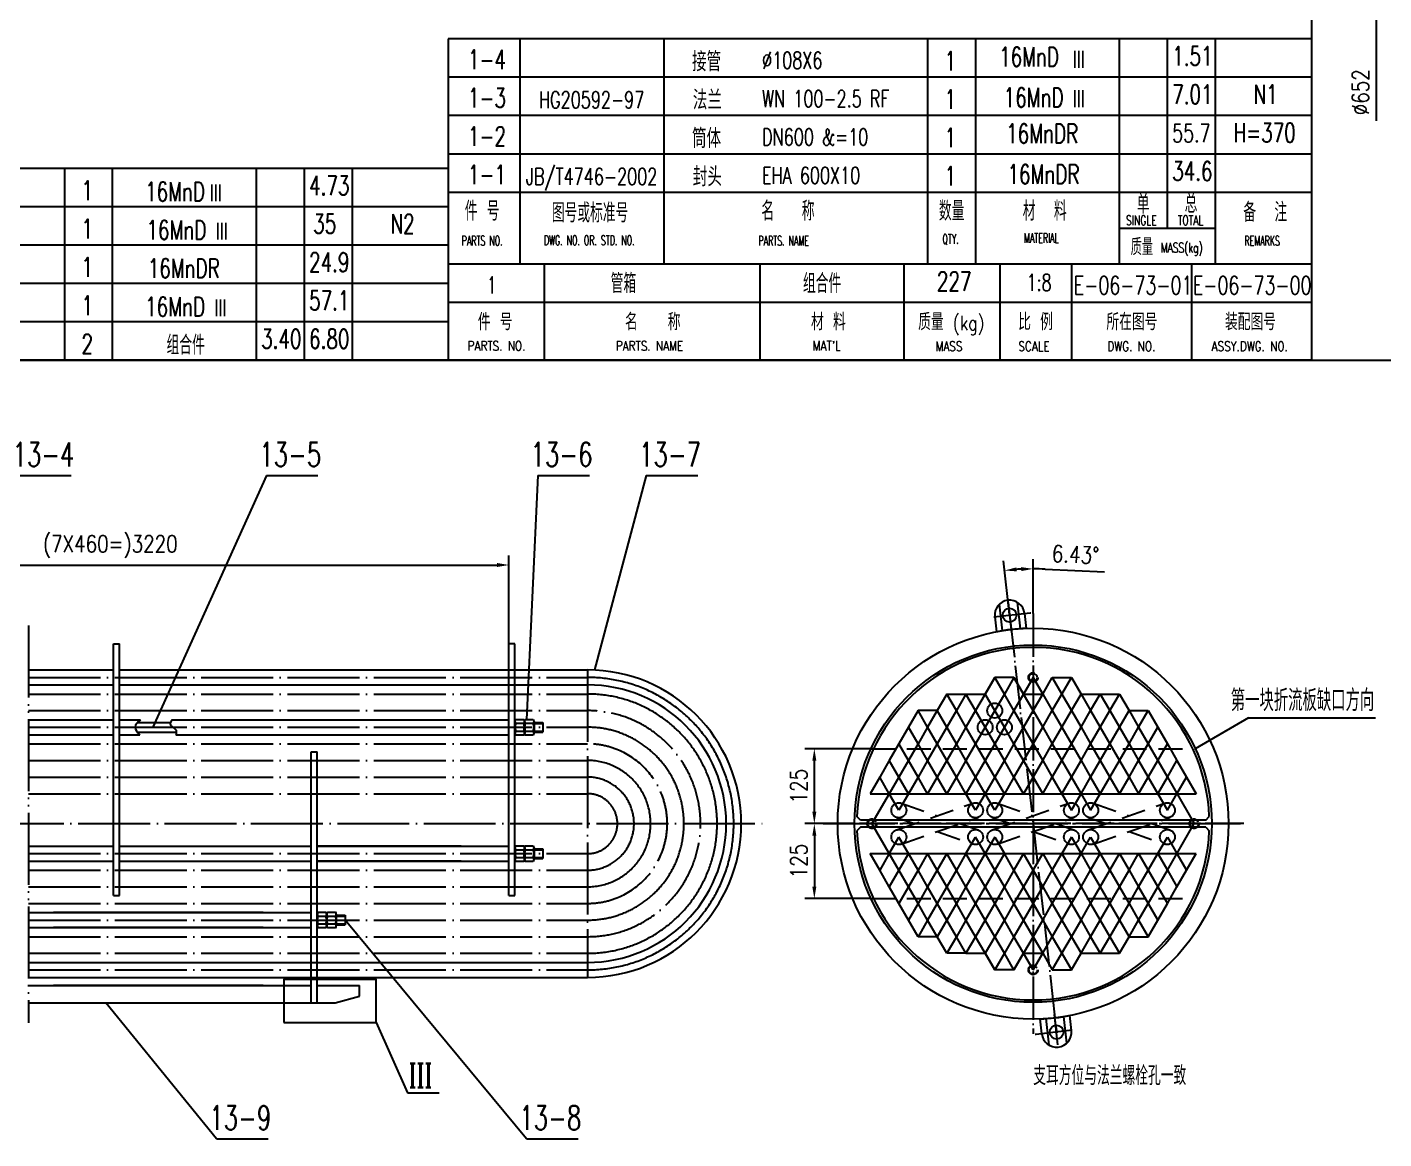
# Model space of a CAD drawing. Header units: millimetres. Extents: x 7948 to 14676, y -8556 to -3804.
# Drawn here: x 9230 to 11493, y -7479 to -5625 of the extents above; entities that cross this region are included whole.
import ezdxf
from ezdxf.enums import TextEntityAlignment as Align

# ---------------------------------------------------------------- set-up
doc = ezdxf.new("R2010")
doc.units = ezdxf.units.MM
doc.header["$LTSCALE"] = 80
for name, pattern in [('CENTER', [2, 1.25, -0.25, 0.25, -0.25]), ('DASHDOT-L', [90, 80, -5, 0, -5]), ('DASHDOT-M', [36, 30, -3, 0, -3]), ('DASHED', [0.75, 0.5, -0.25]), ('DIVIDE-M', [39, 30, -3, 0, -3, 0, -3])]:
    doc.linetypes.add(name, pattern=pattern)
for name, color, linetype in [('3中心线层', 1, 'CENTER'), ('4虚线层', 6, 'DASHED'), ('7', 7, 'Continuous'), ('CDR_DWG1', 4, 'Continuous'), ('CDR_DWG2', 2, 'Continuous'), ('CDR_DWG3', 1, 'DASHDOT-M'), ('CDR_DWG4', 3, 'DIVIDE-M'), ('CDR_TEXT', 7, 'Continuous'), ('尺寸线', 7, 'Continuous'), ('尺寸线层', 7, 'Continuous'), ('标注线', 7, 'Continuous'), ('轮廓线', 4, 'Continuous')]:
    doc.layers.add(name, color=color, linetype=linetype)
doc.styles.add('HZ', font='ROMANS.shx', dxfattribs={"width": 0.7, "height": 3, "bigfont": 'HZ.shx'})
doc.styles.add('ROMANC', font='romanc', dxfattribs={"bigfont": 'hz'})
doc.styles.add('TH_GBDIM', font='romans.shx', dxfattribs={"width": 0.8, "bigfont": 'gbcbig.shx'})
doc.dimstyles.new('TH_GBDIM', dxfattribs={"dimscale": 8, "dimtxt": 3.5, "dimasz": 2.5, "dimexe": 2, "dimexo": 0, "dimgap": 1.5, "dimtad": 1, "dimdec": 0, "dimzin": 0, "dimdsep": 46, "dimtxsty": 'TH_GBDIM', "dimcen": 2.5, "dimclrd": 256, "dimclre": 256, "dimclrt": 256, "dimadec": 0, "dimazin": 0, "dimtfac": 0.714286, "dimtdec": 0, "dimtmove": 0, "dimatfit": 3, "dimfxl": 0, "dimtzin": 0, "dimlwd": -1, "dimlwe": -1, "dimarcsym": 0})

# ---------------------------------------------------------------- blocks, each defined once
blk = doc.blocks.new('*D214')
at = {"layer": 'Defpoints', "color": 0, "ltscale": 0.001}
for p in [(11737.4, -5341.8), (11480.5, -6124.8), (11718.6, -6124.8)]:
    blk.add_point(p, dxfattribs=at)
at = {"layer": '尺寸线层', "ltscale": 0.001}
for p, q in [((11737.4, -5341.8), (11464.5, -5341.8)), ((11480.5, -5361.8), (11480.5, -5780.8))]:
    blk.add_line(p, q, dxfattribs=at)
blk.add_solid([(11477.1, -5361.8), (11483.8, -5361.8), (11480.5, -5341.8)], dxfattribs=at)
at = {"layer": '尺寸线层', "ltscale": 0.001, "insert": (11454.5, -5733.3), "char_height": 28, "attachment_point": 5, "rotation": 90, "style": 'TH_GBDIM'}
blk.add_mtext('%%c652{}{}', dxfattribs=at)
blk = doc.blocks.new('*D277')
at = {"layer": 'Defpoints', "color": 0, "ltscale": 0.001}
for p in [(10033.7, -6522), (8703.7, -6833.5), (10033.7, -6833.5)]:
    blk.add_point(p, dxfattribs=at)
at = {"layer": '尺寸线', "ltscale": 0.001}
for p, q in [((8703.7, -6833.5), (8703.7, -6506)), ((10033.7, -6833.5), (10033.7, -6506)), ((8723.7, -6522), (10013.7, -6522))]:
    blk.add_line(p, q, dxfattribs=at)
for points in [[(8723.7, -6518.6), (8723.7, -6525.3), (8703.7, -6522)], [(10013.7, -6518.6), (10013.7, -6525.3), (10033.7, -6522)]]:
    blk.add_solid(points, dxfattribs=at)
at = {"layer": '尺寸线', "ltscale": 0.001, "insert": (9368.7, -6491.3), "char_height": 28, "attachment_point": 5, "style": 'TH_GBDIM'}
blk.add_mtext('(7X460=)3220{}{}', dxfattribs=at)
blk = doc.blocks.new('*D287')
at = {"layer": 'Defpoints', "color": 0, "ltscale": 0.001}
for p in [(10876.4, -6529.6), (10868.8, -6604.4), (10908.2, -6603.1), (10908.2, -7303.9), (10947.5, -7302.6)]:
    blk.add_point(p, dxfattribs=at)
at = {"layer": '尺寸线', "ltscale": 0.001}
for p, q in [((10868.8, -6604.4), (10858.8, -6515.2)), ((10908.2, -6603.1), (10908.2, -6512.4)), ((10928.2, -6528.9), (11027.2, -6533.5))]:
    blk.add_line(p, q, dxfattribs=at)
for start, end in [(92.6958, 93.7342), (87.3042, 90)]:
    blk.add_arc((10908.2, -6953.5), 425.1, start, end, dxfattribs=at)
for points in [[(10880.8, -6532.6), (10880.2, -6526), (10860.6, -6531.1)], [(10888.1, -6525.5), (10888.3, -6532.2), (10908.2, -6528.4)]]:
    blk.add_solid(points, dxfattribs=at)
at = {"layer": '尺寸线', "ltscale": 0.001, "insert": (10978.9, -6504.5), "char_height": 28, "attachment_point": 5, "rotation": 357.3042, "style": 'TH_GBDIM'}
blk.add_mtext('6.43°{}{}', dxfattribs=at)
blk = doc.blocks.new('*D405')
at = {"layer": 'CDR_DWG2', "ltscale": 0.001}
for p, q in [((10642, -6828.5), (10527.2, -6828.5)), ((10543.2, -6933.5), (10543.2, -6848.5)), ((10600.5, -6953.5), (10527.2, -6953.5))]:
    blk.add_line(p, q, dxfattribs=at)
for points in [[(10539.8, -6848.5), (10546.5, -6848.5), (10543.2, -6828.5)], [(10539.8, -6933.5), (10546.5, -6933.5), (10543.2, -6953.5)]]:
    blk.add_solid(points, dxfattribs=at)
at = {"layer": 'Defpoints', "color": 0, "ltscale": 0.001}
for p in [(10543.2, -6828.5), (10642, -6828.5), (10600.5, -6953.5)]:
    blk.add_point(p, dxfattribs=at)
at = {"layer": 'CDR_DWG2', "ltscale": 0.001, "insert": (10517.2, -6891), "char_height": 28, "attachment_point": 5, "rotation": 90, "style": 'TH_GBDIM'}
blk.add_mtext('125', dxfattribs=at)
blk = doc.blocks.new('*D406')
at = {"layer": 'CDR_DWG2', "ltscale": 0.001}
for p, q in [((10600.5, -6953.5), (10527.2, -6953.5)), ((10543.2, -6973.5), (10543.2, -7058.5)), ((10637.6, -7078.5), (10527.2, -7078.5))]:
    blk.add_line(p, q, dxfattribs=at)
for points in [[(10539.8, -6973.5), (10546.5, -6973.5), (10543.2, -6953.5)], [(10539.8, -7058.5), (10546.5, -7058.5), (10543.2, -7078.5)]]:
    blk.add_solid(points, dxfattribs=at)
at = {"layer": 'Defpoints', "color": 0, "ltscale": 0.001}
for p in [(10600.5, -6953.5), (10543.2, -7078.5), (10637.6, -7078.5)]:
    blk.add_point(p, dxfattribs=at)
at = {"layer": 'CDR_DWG2', "ltscale": 0.001, "insert": (10517.2, -7016), "char_height": 28, "attachment_point": 5, "rotation": 90, "style": 'TH_GBDIM'}
blk.add_mtext('125', dxfattribs=at)

msp = doc.modelspace()

# ---------------------------------------------------------------- linework, layer by layer
for p, q in [((11212.5, -5960.3), (11052.5, -5960.3)), ((10092.5, -6020.3), (10092.5, -6180.3)), ((10452.5, -6020.3), (10452.5, -6180.3)), ((10692.5, -6020.3), (10692.5, -6180.3)), ((10852.5, -6020.3), (10852.5, -6180.3)), ((10972.5, -6020.3), (10972.5, -6180.3)), ((11172.5, -6020.3), (11172.5, -6180.3)), ((11372.5, -6084.3), (9932.5, -6084.3))]:
    msp.add_line(p, q)
at = {"color": 7, "linetype": 'Continuous'}
for q in [(11178.8, -6828.5), (11479.5, -6776.8)]:
    msp.add_line((11267.8, -6776.8), q, dxfattribs=at)
at = {"layer": '3中心线层'}
for p, q in [((10866.6, -6584.6), (10872.3, -6635)), ((10842.7, -6608.7), (10903.1, -6601.9)), ((10903.1, -6601.9), (10904.6, -6601.7)), ((10949.7, -7322.4), (10944.1, -7272)), ((10913.2, -7305.2), (10911.7, -7305.3)), ((10973.6, -7298.3), (10913.2, -7305.2))]:
    msp.add_line(p, q, dxfattribs=at)
at = {"layer": '4虚线层'}
for p, q in [((10637.6, -6828.5), (11178.8, -6828.5)), ((10680.1, -6964), (10808.1, -6919.4)), ((10688.3, -6919.4), (10748.2, -6940.3)), ((10840.1, -6964), (10968.1, -6919.4)), ((10848.3, -6919.4), (10908.2, -6940.3)), ((11000.1, -6964), (11128.1, -6919.4)), ((11008.3, -6919.4), (11068.2, -6940.3)), ((10680.1, -6943), (10710.2, -6953.5)), ((10688.3, -6987.6), (10816.3, -6943)), ((10840.1, -6943), (10870.2, -6953.5)), ((10848.3, -6987.6), (10976.3, -6943)), ((11000.1, -6943), (11030.2, -6953.5)), ((11008.3, -6987.6), (11136.3, -6943)), ((10748.2, -6966.7), (10808.1, -6987.6)), ((10786.2, -6953.5), (10816.3, -6964)), ((10908.2, -6966.7), (10968.1, -6987.6)), ((10946.2, -6953.5), (10976.3, -6964)), ((11068.2, -6966.7), (11128.1, -6987.6)), ((11106.2, -6953.5), (11136.3, -6964)), ((10637.6, -7078.5), (11178.8, -7078.5))]:
    msp.add_line(p, q, dxfattribs=at)
for centre, radius in [((10908.2, -6709.5), 8), ((10908.2, -6709.5), 6.5), ((10639.3, -6953.5), 8), ((10639.3, -6953.5), 6.9), ((11177, -6953.5), 8), ((11177, -6953.5), 6.9), ((10908.2, -7197.5), 8), ((10908.2, -7197.5), 6.9)]:
    msp.add_circle(centre, radius, dxfattribs=at)
at = {"layer": 'CDR_DWG1', "color": 4}
for p, q in [((9932.5, -5644.3), (9932.5, -6180.3)), ((11372.5, -5644.3), (9932.5, -5644.3)), ((9932.5, -5860.3), (8492.5, -5860.3))]:
    msp.add_line(p, q, dxfattribs=at)
at = {"layer": 'CDR_DWG1'}
for p, q in [((10881.6, -6584.2), (10886.6, -6628.2)), ((10844.1, -6608.5), (10846.9, -6633.3)), ((10851.8, -6587.5), (10856.8, -6631.6)), ((10893.8, -6602.9), (10896.6, -6627.7)), ((9373.7, -7073.5), (9373.7, -6653.5)), ((9373.7, -6653.5), (9383.7, -6653.5)), ((9383.7, -7073.5), (9383.7, -6653.5)), ((10033.7, -7073.5), (10033.7, -6653.5)), ((10043.7, -6653.5), (10033.7, -6653.5)), ((10043.7, -7073.5), (10043.7, -6653.5)), ((9232, -6697), (9373.7, -6697)), ((9383.7, -6697), (10164.7, -6697)), ((9232, -6722), (9373.7, -6722)), ((9383.7, -6722), (10164.7, -6722)), ((10876.2, -6709.5), (10844.2, -6709.5)), ((10940.2, -6709.5), (10972.2, -6709.5)), ((10764.2, -6737.2), (10748.2, -6764.9)), ((10764.2, -6737.2), (10796.2, -6737.2)), ((11052.2, -6737.2), (11068.2, -6764.9)), ((10716.2, -6764.9), (10700.2, -6792.7)), ((10748.2, -6764.9), (10716.2, -6764.9)), ((10748.2, -6764.9), (10748.2, -6764.9)), ((11068.2, -6764.9), (11100.2, -6764.9)), ((11068.2, -6764.9), (11068.2, -6764.9)), ((11100.2, -6764.9), (11116.2, -6792.7)), ((9232, -6780.2), (9373.7, -6780.2)), ((9383.7, -6780.2), (9419.2, -6780.2)), ((9414.1, -6784.7), (9469.1, -6784.7)), ((9472, -6780.2), (10033.7, -6780.2)), ((10043.7, -6802.5), (10043.7, -6782.8)), ((10044.9, -6779.6), (10058.4, -6779.6)), ((10044.9, -6786.1), (10058.4, -6786.1)), ((10059.6, -6782.8), (10059.6, -6802.5)), ((10059.6, -6802.5), (10059.6, -6782.8)), ((10060.8, -6779.6), (10074.3, -6779.6)), ((10060.8, -6786.1), (10074.3, -6786.1)), ((10075.5, -6782.8), (10075.5, -6802.5)), ((9232, -6805.2), (9373.7, -6805.2)), ((9383.7, -6805.2), (9417.8, -6805.2)), ((9413.7, -6800.7), (9478.8, -6800.7)), ((9477.8, -6805.2), (10033.7, -6805.2)), ((10044.9, -6799.2), (10058.4, -6799.2)), ((10058.4, -6805.7), (10044.9, -6805.7)), ((10060.8, -6799.2), (10074.3, -6799.2)), ((10074.3, -6805.7), (10060.8, -6805.7)), ((10700.2, -6792.7), (10684.2, -6820.4)), ((11116.2, -6792.7), (11132.2, -6820.4)), ((9703.7, -7252.3), (9703.7, -6833.5)), ((9703.7, -6833.5), (9713.7, -6833.5)), ((9713.7, -7252.3), (9713.7, -6833.5)), ((10684.2, -6820.4), (10668.2, -6848.1)), ((11132.2, -6820.4), (11148.2, -6848.1)), ((10668.2, -6848.1), (10652.2, -6875.8)), ((11148.2, -6848.1), (11164.2, -6875.8)), ((10652.2, -6875.8), (10636.2, -6903.5)), ((11164.2, -6875.8), (11180.2, -6903.5)), ((10636.2, -6903.5), (11180.2, -6903.5)), ((9232, -6991), (9373.7, -6991)), ((9383.7, -6991), (9703.7, -6991)), ((9953.7, -6991), (9713.7, -6991)), ((9713.7, -6991), (10033.7, -6991)), ((10043.7, -7013.3), (10043.7, -6993.7)), ((10044.9, -6990.4), (10058.4, -6990.4)), ((10059.6, -6993.7), (10059.6, -7013.3)), ((10059.6, -7013.3), (10059.6, -6993.7)), ((10060.8, -6990.4), (10074.3, -6990.4)), ((10075.5, -6993.7), (10075.5, -7013.3)), ((9232, -7016), (9373.7, -7016)), ((9383.7, -7016), (9703.7, -7016)), ((9953.7, -7016), (9713.7, -7016)), ((9713.7, -7016), (10033.7, -7016)), ((10044.9, -6997), (10058.4, -6997)), ((10044.9, -7010.1), (10058.4, -7010.1)), ((10058.4, -7016.6), (10044.9, -7016.6)), ((10060.8, -6997), (10074.3, -6997)), ((10060.8, -7010.1), (10074.3, -7010.1)), ((10074.3, -7016.6), (10060.8, -7016.6)), ((10652.2, -7031.2), (10636.2, -7003.5)), ((10636.2, -7003.5), (11180.2, -7003.5)), ((11164.2, -7031.2), (11180.2, -7003.5)), ((10668.2, -7058.9), (10652.2, -7031.2)), ((11148.2, -7058.9), (11164.2, -7031.2)), ((10684.2, -7086.6), (10668.2, -7058.9)), ((11132.2, -7086.6), (11148.2, -7058.9)), ((10033.7, -7073.5), (10043.7, -7073.5)), ((9232, -7101.9), (9613.7, -7101.9)), ((9623.7, -7101.9), (9273.7, -7101.9)), ((9283.7, -7101.9), (9703.7, -7101.9)), ((9713.7, -7124.2), (9713.7, -7104.5)), ((9714.9, -7101.3), (9728.4, -7101.3)), ((9729.6, -7104.5), (9729.6, -7124.2)), ((9729.6, -7124.2), (9729.6, -7104.5)), ((9730.8, -7101.3), (9744.3, -7101.3)), ((9745.5, -7104.5), (9745.5, -7124.2)), ((10700.2, -7114.4), (10684.2, -7086.6)), ((11116.2, -7114.4), (11132.2, -7086.6)), ((9232, -7126.9), (9613.7, -7126.9)), ((9623.7, -7126.9), (9273.7, -7126.9)), ((9283.7, -7126.9), (9703.7, -7126.9)), ((9714.9, -7107.8), (9728.4, -7107.8)), ((9714.9, -7120.9), (9728.4, -7120.9)), ((9728.4, -7127.4), (9714.9, -7127.4)), ((9730.8, -7107.8), (9744.3, -7107.8)), ((9730.8, -7120.9), (9744.3, -7120.9)), ((9744.3, -7127.4), (9730.8, -7127.4)), ((10716.2, -7142.1), (10700.2, -7114.4)), ((11100.2, -7142.1), (11116.2, -7114.4)), ((10748.2, -7142.1), (10716.2, -7142.1)), ((10764.2, -7169.8), (10748.2, -7142.1)), ((10748.2, -7142.1), (10748.2, -7142.1)), ((11052.2, -7169.8), (11068.2, -7142.1)), ((11068.2, -7142.1), (11100.2, -7142.1)), ((11068.2, -7142.1), (11068.2, -7142.1)), ((9232, -7185), (10164.7, -7185)), ((10876.2, -7197.5), (10844.2, -7197.5)), ((10940.2, -7197.5), (10972.2, -7197.5)), ((9232, -7210), (10164.7, -7210)), ((9232, -7223.5), (9613.7, -7223.5)), ((9623.7, -7223.5), (9273.7, -7223.5)), ((9283.7, -7223.5), (9703.7, -7223.5)), ((9713.7, -7223.5), (9784.6, -7223.5)), ((9713.7, -7223.5), (9784.6, -7223.5)), ((9743.7, -7252.3), (9784.6, -7241.3)), ((9784.6, -7241.3), (9784.6, -7223.5)), ((9232, -7252.3), (9743.7, -7252.3)), ((10922.5, -7304.1), (10919.7, -7279.3)), ((10934.7, -7322.9), (10929.7, -7278.8)), ((10964.5, -7319.5), (10959.5, -7275.4)), ((10972.2, -7298.5), (10969.4, -7273.7))]:
    msp.add_line(p, q, dxfattribs=at)
at = {"layer": 'CDR_DWG1', "ltscale": 0.001}
for p, q in [((10828.2, -6737.2), (10844.2, -6709.5)), ((10876.2, -6709.5), (10892.2, -6737.2)), ((10924.2, -6737.2), (10940.2, -6709.5)), ((10972.2, -6709.5), (10988.2, -6737.2)), ((10796.2, -6737.2), (10828.2, -6737.2)), ((10892.2, -6737.2), (10924.2, -6737.2)), ((10988.2, -6737.2), (11020.2, -6737.2)), ((11020.2, -6737.2), (11052.2, -6737.2)), ((11052.2, -6737.2), (11068.2, -6764.9)), ((10620.1, -6947.5), (10614.3, -6941.7)), ((11196.2, -6947.5), (10620.1, -6947.5)), ((11196.2, -6947.5), (11202, -6941.7)), ((10620.1, -6959.5), (10614.3, -6965.3)), ((11196.2, -6959.5), (10620.1, -6959.5)), ((11196.2, -6959.5), (11202, -6965.3)), ((10764.2, -7169.8), (10748.2, -7142.1)), ((11052.2, -7169.8), (11068.2, -7142.1)), ((10796.2, -7169.8), (10764.2, -7169.8)), ((10796.2, -7169.8), (10828.2, -7169.8)), ((10828.2, -7169.8), (10844.2, -7197.5)), ((10876.2, -7197.5), (10892.2, -7169.8)), ((10892.2, -7169.8), (10924.2, -7169.8)), ((10924.2, -7169.8), (10940.2, -7197.5)), ((10972.2, -7197.5), (10988.2, -7169.8)), ((10988.2, -7169.8), (11020.2, -7169.8)), ((11020.2, -7169.8), (11052.2, -7169.8))]:
    msp.add_line(p, q, dxfattribs=at)
at = {"layer": 'CDR_DWG1', "ltscale": 0.03}
for p, q in [((10075.5, -6784.7), (10090.4, -6784.7)), ((10090.4, -6784.7), (10090.4, -6800.7)), ((10075.5, -6800.7), (10090.4, -6800.7)), ((10075.5, -6995.5), (10090.4, -6995.5)), ((10075.5, -7011.5), (10090.4, -7011.5)), ((10090.4, -6995.5), (10090.4, -7011.5)), ((9745.5, -7106.4), (9760.4, -7106.4)), ((9760.4, -7106.4), (9760.4, -7122.4)), ((9745.5, -7122.4), (9760.4, -7122.4))]:
    msp.add_line(p, q, dxfattribs=at)
at = {"layer": 'CDR_DWG1'}
for centre, radius in [((10869, -6605.7), 11.5), ((10844.2, -6764.9), 12.5), ((10828.2, -6792.7), 12.5), ((10860.2, -6792.7), 12.5), ((10684.2, -6931.2), 12.5), ((10812.2, -6931.2), 12.5), ((10844.2, -6931.2), 12.5), ((10972.2, -6931.2), 12.5), ((11004.2, -6931.2), 12.5), ((11132.2, -6931.2), 12.5), ((10684.2, -6975.8), 12.5), ((10812.2, -6975.8), 12.5), ((10844.2, -6975.8), 12.5), ((10972.2, -6975.8), 12.5), ((11004.2, -6975.8), 12.5), ((11132.2, -6975.8), 12.5), ((10947.4, -7301.3), 11.5)]:
    msp.add_circle(centre, radius, dxfattribs=at)
at = {"layer": 'CDR_DWG1', "ltscale": 0.001}
msp.add_circle((10908.2, -6953.5), 298.1, dxfattribs=at)
at = {"layer": 'CDR_DWG1'}
for centre, radius, start, end in [((10869, -6605.7), 25, 6.43, 186.43), ((10908.2, -6953.5), 326, 92.0318, 100.8282), ((10164.7, -6953.5), 256.5, 270, 90), ((10164.7, -6953.5), 231.5, 270, 90), ((10048.8, -6782.8), 5.08, 139.9424, 220.0576), ((10062.3, -6792.7), 18.5, 159.3402, 200.6598), ((10054.6, -6782.8), 5.08, 319.9424, 40.0576), ((10041.1, -6792.7), 18.5, 339.3402, 20.6598), ((10064.7, -6782.8), 5.08, 139.9424, 220.0576), ((10078.2, -6792.7), 18.5, 159.3402, 200.6598), ((10070.5, -6782.8), 5.08, 319.9424, 40.0576), ((10057, -6792.7), 18.5, 339.3402, 20.6598), ((10048.8, -6802.5), 5.08, 139.9424, 220.0576), ((10054.6, -6802.5), 5.08, 319.9424, 40.0576), ((10064.7, -6802.5), 5.08, 139.9424, 220.0576), ((10070.5, -6802.5), 5.08, 319.9424, 40.0576), ((10048.8, -6993.7), 5.08, 139.9424, 220.0576), ((10054.6, -6993.7), 5.08, 319.9424, 40.0576), ((10064.7, -6993.7), 5.08, 139.9424, 220.0576), ((10070.5, -6993.7), 5.08, 319.9424, 40.0576), ((10062.3, -7003.5), 18.5, 159.3402, 200.6598), ((10048.8, -7013.3), 5.08, 139.9424, 220.0576), ((10041.1, -7003.5), 18.5, 339.3402, 20.6598), ((10054.6, -7013.3), 5.08, 319.9424, 40.0576), ((10078.2, -7003.5), 18.5, 159.3402, 200.6598), ((10064.7, -7013.3), 5.08, 139.9424, 220.0576), ((10057, -7003.5), 18.5, 339.3402, 20.6598), ((10070.5, -7013.3), 5.08, 319.9424, 40.0576), ((9718.8, -7104.5), 5.08, 139.9424, 220.0576), ((9724.6, -7104.5), 5.08, 319.9424, 40.0576), ((9734.7, -7104.5), 5.08, 139.9424, 220.0576), ((9740.5, -7104.5), 5.08, 319.9424, 40.0576), ((9732.3, -7114.4), 18.5, 159.3402, 200.6598), ((9718.8, -7124.2), 5.08, 139.9424, 220.0576), ((9711.1, -7114.4), 18.5, 339.3402, 20.6598), ((9724.6, -7124.2), 5.08, 319.9424, 40.0576), ((9748.2, -7114.4), 18.5, 159.3402, 200.6598), ((9734.7, -7124.2), 5.08, 139.9424, 220.0576), ((9727, -7114.4), 18.5, 339.3402, 20.6598), ((9740.5, -7124.2), 5.08, 319.9424, 40.0576), ((10908.2, -6953.5), 326, 272.0318, 280.8282), ((10947.4, -7301.3), 25, 186.43, 6.43)]:
    msp.add_arc(centre, radius, start, end, dxfattribs=at)
at = {"layer": 'CDR_DWG1', "ltscale": 0.001}
for start, end in [(2.304, 177.696), (182.304, 357.696)]:
    msp.add_arc((10908.2, -6953.5), 294.1, start, end, dxfattribs=at)
at = {"layer": 'CDR_DWG2'}
msp.add_line((9811.9, -7285.4), (9864.4, -7402.7), dxfattribs=at)
msp.add_lwpolyline([(9657.9, -7285.4), (9811.9, -7285.4), (9811.9, -7213.7), (9657.9, -7213.7)], close=True, dxfattribs=at)
at = {"layer": 'CDR_DWG3', "ltscale": 0.03}
for p, q in [((10868.8, -6604.4), (10947.5, -7302.6)), ((10908.2, -6603.1), (10908.2, -7303.9))]:
    msp.add_line(p, q, dxfattribs=at)
at = {"layer": 'CDR_DWG3', "ltscale": 0.05}
for p, q in [((10164.7, -6697), (10164.7, -7210)), ((9232, -6709.5), (10164.7, -6709.5)), ((9232, -6737.2), (10164.7, -6737.2)), ((9232, -6764.9), (10164.7, -6764.9)), ((9232, -6792.7), (10164.7, -6792.7)), ((9232, -6820.4), (10164.7, -6820.4)), ((9232, -6848.1), (10164.7, -6848.1)), ((9232, -6875.8), (10164.7, -6875.8)), ((9232, -6903.5), (10164.7, -6903.5)), ((8306.4, -6953.5), (10465.3, -6953.5)), ((10557.7, -6953.5), (11258.6, -6953.5)), ((9232, -7003.5), (10164.7, -7003.5)), ((9232, -7031.2), (10164.7, -7031.2)), ((9232, -7058.9), (10164.7, -7058.9)), ((9232, -7086.6), (10164.7, -7086.6)), ((9232, -7114.4), (10164.7, -7114.4)), ((9232, -7142.1), (10164.7, -7142.1)), ((9232, -7169.8), (10164.7, -7169.8)), ((9232, -7197.5), (10164.7, -7197.5))]:
    msp.add_line(p, q, dxfattribs=at)
at = {"layer": 'CDR_DWG3', "linetype": 'DASHDOT-L'}
for p, q in [((10844.2, -6709.5), (10828.2, -6737.2)), ((10860.2, -6737.2), (10844.2, -6709.5)), ((10876.2, -6709.5), (10860.2, -6737.2)), ((10892.2, -6737.2), (10876.2, -6709.5)), ((10908.2, -6709.5), (10892.2, -6737.2)), ((10908.2, -6709.5), (10924.2, -6737.2)), ((10924.2, -6737.2), (10940.2, -6709.5)), ((10940.2, -6709.5), (10956.2, -6737.2)), ((10956.2, -6737.2), (10972.2, -6709.5)), ((10972.2, -6709.5), (10988.2, -6737.2)), ((10764.2, -6737.2), (10748.2, -6764.9)), ((10780.2, -6764.9), (10764.2, -6737.2)), ((10796.2, -6737.2), (10780.2, -6764.9)), ((10812.2, -6764.9), (10796.2, -6737.2)), ((10828.2, -6737.2), (10812.2, -6764.9)), ((10844.2, -6764.9), (10828.2, -6737.2)), ((10860.2, -6737.2), (10844.2, -6764.9)), ((10876.2, -6764.9), (10860.2, -6737.2)), ((10892.2, -6737.2), (10876.2, -6764.9)), ((10908.2, -6764.9), (10892.2, -6737.2)), ((10908.2, -6764.9), (10924.2, -6737.2)), ((10924.2, -6737.2), (10940.2, -6764.9)), ((10940.2, -6764.9), (10956.2, -6737.2)), ((10956.2, -6737.2), (10972.2, -6764.9)), ((10972.2, -6764.9), (10988.2, -6737.2)), ((10988.2, -6737.2), (11004.2, -6764.9)), ((11004.2, -6764.9), (11020.2, -6737.2)), ((11020.2, -6737.2), (11036.2, -6764.9)), ((11036.2, -6764.9), (11052.2, -6737.2)), ((11052.2, -6737.2), (11068.2, -6764.9)), ((10732.2, -6792.7), (10716.2, -6764.9)), ((10748.2, -6764.9), (10732.2, -6792.7)), ((10764.2, -6792.7), (10748.2, -6764.9)), ((10780.2, -6764.9), (10764.2, -6792.7)), ((10796.2, -6792.7), (10780.2, -6764.9)), ((10812.2, -6764.9), (10796.2, -6792.7)), ((10828.2, -6792.7), (10812.2, -6764.9)), ((10844.2, -6764.9), (10828.2, -6792.7)), ((10860.2, -6792.7), (10844.2, -6764.9)), ((10876.2, -6764.9), (10860.2, -6792.7)), ((10892.2, -6792.7), (10876.2, -6764.9)), ((10908.2, -6764.9), (10892.2, -6792.7)), ((10908.2, -6764.9), (10924.2, -6792.7)), ((10924.2, -6792.7), (10940.2, -6764.9)), ((10940.2, -6764.9), (10956.2, -6792.7)), ((10956.2, -6792.7), (10972.2, -6764.9)), ((10972.2, -6764.9), (10988.2, -6792.7)), ((10988.2, -6792.7), (11004.2, -6764.9)), ((11004.2, -6764.9), (11020.2, -6792.7)), ((11020.2, -6792.7), (11036.2, -6764.9)), ((11036.2, -6764.9), (11052.2, -6792.7)), ((11052.2, -6792.7), (11068.2, -6764.9)), ((11068.2, -6764.9), (11084.2, -6792.7)), ((11084.2, -6792.7), (11100.2, -6764.9)), ((10716.2, -6820.4), (10700.2, -6792.7)), ((10732.2, -6792.7), (10716.2, -6820.4)), ((10748.2, -6820.4), (10732.2, -6792.7)), ((10764.2, -6792.7), (10748.2, -6820.4)), ((10780.2, -6820.4), (10764.2, -6792.7)), ((10796.2, -6792.7), (10780.2, -6820.4)), ((10812.2, -6820.4), (10796.2, -6792.7)), ((10828.2, -6792.7), (10812.2, -6820.4)), ((10844.2, -6820.4), (10828.2, -6792.7)), ((10860.2, -6792.7), (10844.2, -6820.4)), ((10876.2, -6820.4), (10860.2, -6792.7)), ((10892.2, -6792.7), (10876.2, -6820.4)), ((10908.2, -6820.4), (10892.2, -6792.7)), ((10908.2, -6820.4), (10924.2, -6792.7)), ((10924.2, -6792.7), (10940.2, -6820.4)), ((10940.2, -6820.4), (10956.2, -6792.7)), ((10956.2, -6792.7), (10972.2, -6820.4)), ((10972.2, -6820.4), (10988.2, -6792.7)), ((10988.2, -6792.7), (11004.2, -6820.4)), ((11004.2, -6820.4), (11020.2, -6792.7)), ((11020.2, -6792.7), (11036.2, -6820.4)), ((11036.2, -6820.4), (11052.2, -6792.7)), ((11052.2, -6792.7), (11068.2, -6820.4)), ((11068.2, -6820.4), (11084.2, -6792.7)), ((11084.2, -6792.7), (11100.2, -6820.4)), ((11100.2, -6820.4), (11116.2, -6792.7)), ((10700.2, -6848.1), (10684.2, -6820.4)), ((10716.2, -6820.4), (10700.2, -6848.1)), ((10732.2, -6848.1), (10716.2, -6820.4)), ((10748.2, -6820.4), (10732.2, -6848.1)), ((10764.2, -6848.1), (10748.2, -6820.4)), ((10780.2, -6820.4), (10764.2, -6848.1)), ((10796.2, -6848.1), (10780.2, -6820.4)), ((10812.2, -6820.4), (10796.2, -6848.1)), ((10828.2, -6848.1), (10812.2, -6820.4)), ((10844.2, -6820.4), (10828.2, -6848.1)), ((10860.2, -6848.1), (10844.2, -6820.4)), ((10876.2, -6820.4), (10860.2, -6848.1)), ((10892.2, -6848.1), (10876.2, -6820.4)), ((10908.2, -6820.4), (10892.2, -6848.1)), ((10908.2, -6820.4), (10924.2, -6848.1)), ((10924.2, -6848.1), (10940.2, -6820.4)), ((10940.2, -6820.4), (10956.2, -6848.1)), ((10956.2, -6848.1), (10972.2, -6820.4)), ((10972.2, -6820.4), (10988.2, -6848.1)), ((10988.2, -6848.1), (11004.2, -6820.4)), ((11004.2, -6820.4), (11020.2, -6848.1)), ((11020.2, -6848.1), (11036.2, -6820.4)), ((11036.2, -6820.4), (11052.2, -6848.1)), ((11052.2, -6848.1), (11068.2, -6820.4)), ((11068.2, -6820.4), (11084.2, -6848.1)), ((11084.2, -6848.1), (11100.2, -6820.4)), ((11100.2, -6820.4), (11116.2, -6848.1)), ((11116.2, -6848.1), (11132.2, -6820.4)), ((10684.2, -6875.8), (10668.2, -6848.1)), ((10700.2, -6848.1), (10684.2, -6875.8)), ((10716.2, -6875.8), (10700.2, -6848.1)), ((10732.2, -6848.1), (10716.2, -6875.8)), ((10748.2, -6875.8), (10732.2, -6848.1)), ((10764.2, -6848.1), (10748.2, -6875.8)), ((10780.2, -6875.8), (10764.2, -6848.1)), ((10796.2, -6848.1), (10780.2, -6875.8)), ((10812.2, -6875.8), (10796.2, -6848.1)), ((10828.2, -6848.1), (10812.2, -6875.8)), ((10844.2, -6875.8), (10828.2, -6848.1)), ((10860.2, -6848.1), (10844.2, -6875.8)), ((10876.2, -6875.8), (10860.2, -6848.1)), ((10892.2, -6848.1), (10876.2, -6875.8)), ((10908.2, -6875.8), (10892.2, -6848.1)), ((10908.2, -6875.8), (10924.2, -6848.1)), ((10924.2, -6848.1), (10940.2, -6875.8)), ((10940.2, -6875.8), (10956.2, -6848.1)), ((10956.2, -6848.1), (10972.2, -6875.8)), ((10972.2, -6875.8), (10988.2, -6848.1)), ((10988.2, -6848.1), (11004.2, -6875.8)), ((11004.2, -6875.8), (11020.2, -6848.1)), ((11020.2, -6848.1), (11036.2, -6875.8)), ((11036.2, -6875.8), (11052.2, -6848.1)), ((11052.2, -6848.1), (11068.2, -6875.8)), ((11068.2, -6875.8), (11084.2, -6848.1)), ((11084.2, -6848.1), (11100.2, -6875.8)), ((11100.2, -6875.8), (11116.2, -6848.1)), ((11116.2, -6848.1), (11132.2, -6875.8)), ((11132.2, -6875.8), (11148.2, -6848.1)), ((10668.2, -6903.5), (10652.2, -6875.8)), ((10684.2, -6875.8), (10668.2, -6903.5)), ((10700.2, -6903.5), (10684.2, -6875.8)), ((10716.2, -6875.8), (10700.2, -6903.5)), ((10732.2, -6903.5), (10716.2, -6875.8)), ((10748.2, -6875.8), (10732.2, -6903.5)), ((10764.2, -6903.5), (10748.2, -6875.8)), ((10780.2, -6875.8), (10764.2, -6903.5)), ((10796.2, -6903.5), (10780.2, -6875.8)), ((10812.2, -6875.8), (10796.2, -6903.5)), ((10828.2, -6903.5), (10812.2, -6875.8)), ((10844.2, -6875.8), (10828.2, -6903.5)), ((10860.2, -6903.5), (10844.2, -6875.8)), ((10876.2, -6875.8), (10860.2, -6903.5)), ((10892.2, -6903.5), (10876.2, -6875.8)), ((10908.2, -6875.8), (10892.2, -6903.5)), ((10908.2, -6875.8), (10924.2, -6903.5)), ((10924.2, -6903.5), (10940.2, -6875.8)), ((10940.2, -6875.8), (10956.2, -6903.5)), ((10956.2, -6903.5), (10972.2, -6875.8)), ((10972.2, -6875.8), (10988.2, -6903.5)), ((10988.2, -6903.5), (11004.2, -6875.8)), ((11004.2, -6875.8), (11020.2, -6903.5)), ((11020.2, -6903.5), (11036.2, -6875.8)), ((11036.2, -6875.8), (11052.2, -6903.5)), ((11052.2, -6903.5), (11068.2, -6875.8)), ((11068.2, -6875.8), (11084.2, -6903.5)), ((11084.2, -6903.5), (11100.2, -6875.8)), ((11100.2, -6875.8), (11116.2, -6903.5)), ((11116.2, -6903.5), (11132.2, -6875.8)), ((11132.2, -6875.8), (11177, -6953.5)), ((11148.2, -6903.5), (11164.2, -6875.8)), ((10668.2, -6903.5), (10639.3, -6953.5)), ((10684.2, -6931.2), (10668.2, -6903.5)), ((10700.2, -6903.5), (10684.2, -6931.2)), ((10812.2, -6931.2), (10796.2, -6903.5)), ((10828.2, -6903.5), (10812.2, -6931.2)), ((10844.2, -6931.2), (10828.2, -6903.5)), ((10860.2, -6903.5), (10844.2, -6931.2)), ((10956.2, -6903.5), (10972.2, -6931.2)), ((10972.2, -6931.2), (10988.2, -6903.5)), ((10988.2, -6903.5), (11004.2, -6931.2)), ((11004.2, -6931.2), (11020.2, -6903.5)), ((11116.2, -6903.5), (11132.2, -6931.2)), ((11132.2, -6931.2), (11148.2, -6903.5)), ((10668.2, -7003.5), (10639.3, -6953.5)), ((11132.2, -7031.2), (11177, -6953.5)), ((10668.2, -7003.5), (10684.2, -6975.8)), ((10700.2, -7003.5), (10684.2, -6975.8)), ((10796.2, -7003.5), (10812.2, -6975.8)), ((10828.2, -7003.5), (10812.2, -6975.8)), ((10844.2, -6975.8), (10828.2, -7003.5)), ((10844.2, -6975.8), (10860.2, -7003.5)), ((10972.2, -6975.8), (10956.2, -7003.5)), ((10972.2, -6975.8), (10988.2, -7003.5)), ((10988.2, -7003.5), (11004.2, -6975.8)), ((11004.2, -6975.8), (11020.2, -7003.5)), ((11116.2, -7003.5), (11132.2, -6975.8)), ((11132.2, -6975.8), (11148.2, -7003.5)), ((10652.2, -7031.2), (10636.2, -7003.5)), ((10668.2, -7003.5), (10652.2, -7031.2)), ((10684.2, -7031.2), (10668.2, -7003.5)), ((10700.2, -7003.5), (10684.2, -7031.2)), ((10716.2, -7031.2), (10700.2, -7003.5)), ((10732.2, -7003.5), (10716.2, -7031.2)), ((10748.2, -7031.2), (10732.2, -7003.5)), ((10764.2, -7003.5), (10748.2, -7031.2)), ((10780.2, -7031.2), (10764.2, -7003.5)), ((10796.2, -7003.5), (10780.2, -7031.2)), ((10812.2, -7031.2), (10796.2, -7003.5)), ((10828.2, -7003.5), (10812.2, -7031.2)), ((10844.2, -7031.2), (10828.2, -7003.5)), ((10860.2, -7003.5), (10844.2, -7031.2)), ((10876.2, -7031.2), (10860.2, -7003.5)), ((10892.2, -7003.5), (10876.2, -7031.2)), ((10908.2, -7031.2), (10892.2, -7003.5)), ((10908.2, -7031.2), (10924.2, -7003.5)), ((10924.2, -7003.5), (10940.2, -7031.2)), ((10940.2, -7031.2), (10956.2, -7003.5)), ((10956.2, -7003.5), (10972.2, -7031.2)), ((10972.2, -7031.2), (10988.2, -7003.5)), ((10988.2, -7003.5), (11004.2, -7031.2)), ((11004.2, -7031.2), (11020.2, -7003.5)), ((11020.2, -7003.5), (11036.2, -7031.2)), ((11036.2, -7031.2), (11052.2, -7003.5)), ((11052.2, -7003.5), (11068.2, -7031.2)), ((11068.2, -7031.2), (11084.2, -7003.5)), ((11084.2, -7003.5), (11100.2, -7031.2)), ((11100.2, -7031.2), (11116.2, -7003.5)), ((11116.2, -7003.5), (11132.2, -7031.2)), ((11148.2, -7003.5), (11164.2, -7031.2)), ((11164.2, -7031.2), (11180.2, -7003.5)), ((10668.2, -7058.9), (10652.2, -7031.2)), ((10684.2, -7031.2), (10668.2, -7058.9)), ((10700.2, -7058.9), (10684.2, -7031.2)), ((10716.2, -7031.2), (10700.2, -7058.9)), ((10732.2, -7058.9), (10716.2, -7031.2)), ((10748.2, -7031.2), (10732.2, -7058.9)), ((10764.2, -7058.9), (10748.2, -7031.2)), ((10780.2, -7031.2), (10764.2, -7058.9)), ((10796.2, -7058.9), (10780.2, -7031.2)), ((10812.2, -7031.2), (10796.2, -7058.9)), ((10828.2, -7058.9), (10812.2, -7031.2)), ((10844.2, -7031.2), (10828.2, -7058.9)), ((10860.2, -7058.9), (10844.2, -7031.2)), ((10876.2, -7031.2), (10860.2, -7058.9)), ((10892.2, -7058.9), (10876.2, -7031.2)), ((10908.2, -7031.2), (10892.2, -7058.9)), ((10908.2, -7031.2), (10924.2, -7058.9)), ((10924.2, -7058.9), (10940.2, -7031.2)), ((10940.2, -7031.2), (10956.2, -7058.9)), ((10956.2, -7058.9), (10972.2, -7031.2)), ((10972.2, -7031.2), (10988.2, -7058.9)), ((10988.2, -7058.9), (11004.2, -7031.2)), ((11004.2, -7031.2), (11020.2, -7058.9)), ((11020.2, -7058.9), (11036.2, -7031.2)), ((11036.2, -7031.2), (11052.2, -7058.9)), ((11052.2, -7058.9), (11068.2, -7031.2)), ((11068.2, -7031.2), (11084.2, -7058.9)), ((11084.2, -7058.9), (11100.2, -7031.2)), ((11100.2, -7031.2), (11116.2, -7058.9)), ((11116.2, -7058.9), (11132.2, -7031.2)), ((11132.2, -7031.2), (11148.2, -7058.9)), ((11148.2, -7058.9), (11164.2, -7031.2)), ((10684.2, -7086.6), (10668.2, -7058.9)), ((10700.2, -7058.9), (10684.2, -7086.6)), ((10716.2, -7086.6), (10700.2, -7058.9)), ((10732.2, -7058.9), (10716.2, -7086.6)), ((10748.2, -7086.6), (10732.2, -7058.9)), ((10764.2, -7058.9), (10748.2, -7086.6)), ((10780.2, -7086.6), (10764.2, -7058.9)), ((10796.2, -7058.9), (10780.2, -7086.6)), ((10812.2, -7086.6), (10796.2, -7058.9)), ((10828.2, -7058.9), (10812.2, -7086.6)), ((10844.2, -7086.6), (10828.2, -7058.9)), ((10860.2, -7058.9), (10844.2, -7086.6)), ((10876.2, -7086.6), (10860.2, -7058.9)), ((10892.2, -7058.9), (10876.2, -7086.6)), ((10908.2, -7086.6), (10892.2, -7058.9)), ((10908.2, -7086.6), (10924.2, -7058.9)), ((10924.2, -7058.9), (10940.2, -7086.6)), ((10940.2, -7086.6), (10956.2, -7058.9)), ((10956.2, -7058.9), (10972.2, -7086.6)), ((10972.2, -7086.6), (10988.2, -7058.9)), ((10988.2, -7058.9), (11004.2, -7086.6)), ((11004.2, -7086.6), (11020.2, -7058.9)), ((11020.2, -7058.9), (11036.2, -7086.6)), ((11036.2, -7086.6), (11052.2, -7058.9)), ((11052.2, -7058.9), (11068.2, -7086.6)), ((11068.2, -7086.6), (11084.2, -7058.9)), ((11084.2, -7058.9), (11100.2, -7086.6)), ((11100.2, -7086.6), (11116.2, -7058.9)), ((11116.2, -7058.9), (11132.2, -7086.6)), ((11132.2, -7086.6), (11148.2, -7058.9)), ((10700.2, -7114.4), (10684.2, -7086.6)), ((10716.2, -7086.6), (10700.2, -7114.4)), ((10732.2, -7114.4), (10716.2, -7086.6)), ((10748.2, -7086.6), (10732.2, -7114.4)), ((10764.2, -7114.4), (10748.2, -7086.6)), ((10780.2, -7086.6), (10764.2, -7114.4)), ((10796.2, -7114.4), (10780.2, -7086.6)), ((10812.2, -7086.6), (10796.2, -7114.4)), ((10828.2, -7114.4), (10812.2, -7086.6)), ((10844.2, -7086.6), (10828.2, -7114.4)), ((10860.2, -7114.4), (10844.2, -7086.6)), ((10876.2, -7086.6), (10860.2, -7114.4)), ((10892.2, -7114.4), (10876.2, -7086.6)), ((10908.2, -7086.6), (10892.2, -7114.4)), ((10908.2, -7086.6), (10924.2, -7114.4)), ((10924.2, -7114.4), (10940.2, -7086.6)), ((10940.2, -7086.6), (10956.2, -7114.4)), ((10956.2, -7114.4), (10972.2, -7086.6)), ((10972.2, -7086.6), (10988.2, -7114.4)), ((10988.2, -7114.4), (11004.2, -7086.6)), ((11004.2, -7086.6), (11020.2, -7114.4)), ((11020.2, -7114.4), (11036.2, -7086.6)), ((11036.2, -7086.6), (11052.2, -7114.4)), ((11052.2, -7114.4), (11068.2, -7086.6)), ((11068.2, -7086.6), (11084.2, -7114.4)), ((11084.2, -7114.4), (11100.2, -7086.6)), ((11100.2, -7086.6), (11116.2, -7114.4)), ((11116.2, -7114.4), (11132.2, -7086.6)), ((10716.2, -7142.1), (10700.2, -7114.4)), ((10732.2, -7114.4), (10716.2, -7142.1)), ((10748.2, -7142.1), (10732.2, -7114.4)), ((10764.2, -7114.4), (10748.2, -7142.1)), ((10780.2, -7142.1), (10764.2, -7114.4)), ((10796.2, -7114.4), (10780.2, -7142.1)), ((10812.2, -7142.1), (10796.2, -7114.4)), ((10828.2, -7114.4), (10812.2, -7142.1)), ((10844.2, -7142.1), (10828.2, -7114.4)), ((10860.2, -7114.4), (10844.2, -7142.1)), ((10876.2, -7142.1), (10860.2, -7114.4)), ((10892.2, -7114.4), (10876.2, -7142.1)), ((10908.2, -7142.1), (10892.2, -7114.4)), ((10908.2, -7142.1), (10924.2, -7114.4)), ((10924.2, -7114.4), (10940.2, -7142.1)), ((10940.2, -7142.1), (10956.2, -7114.4)), ((10956.2, -7114.4), (10972.2, -7142.1)), ((10972.2, -7142.1), (10988.2, -7114.4)), ((10988.2, -7114.4), (11004.2, -7142.1)), ((11004.2, -7142.1), (11020.2, -7114.4)), ((11020.2, -7114.4), (11036.2, -7142.1)), ((11036.2, -7142.1), (11052.2, -7114.4)), ((11052.2, -7114.4), (11068.2, -7142.1)), ((11068.2, -7142.1), (11084.2, -7114.4)), ((11084.2, -7114.4), (11100.2, -7142.1)), ((11100.2, -7142.1), (11116.2, -7114.4)), ((10764.2, -7169.8), (10748.2, -7142.1)), ((10780.2, -7142.1), (10764.2, -7169.8)), ((10796.2, -7169.8), (10780.2, -7142.1)), ((10812.2, -7142.1), (10796.2, -7169.8)), ((10828.2, -7169.8), (10812.2, -7142.1)), ((10844.2, -7142.1), (10828.2, -7169.8)), ((10860.2, -7169.8), (10844.2, -7142.1)), ((10876.2, -7142.1), (10860.2, -7169.8)), ((10892.2, -7169.8), (10876.2, -7142.1)), ((10908.2, -7142.1), (10892.2, -7169.8)), ((10908.2, -7142.1), (10924.2, -7169.8)), ((10924.2, -7169.8), (10940.2, -7142.1)), ((10940.2, -7142.1), (10956.2, -7169.8)), ((10956.2, -7169.8), (10972.2, -7142.1)), ((10972.2, -7142.1), (10988.2, -7169.8)), ((10988.2, -7169.8), (11004.2, -7142.1)), ((11004.2, -7142.1), (11020.2, -7169.8)), ((11020.2, -7169.8), (11036.2, -7142.1)), ((11036.2, -7142.1), (11052.2, -7169.8)), ((11052.2, -7169.8), (11068.2, -7142.1)), ((10844.2, -7197.5), (10828.2, -7169.8)), ((10860.2, -7169.8), (10844.2, -7197.5)), ((10876.2, -7197.5), (10860.2, -7169.8)), ((10892.2, -7169.8), (10876.2, -7197.5)), ((10908.2, -7197.5), (10892.2, -7169.8)), ((10908.2, -7197.5), (10924.2, -7169.8)), ((10924.2, -7169.8), (10940.2, -7197.5)), ((10940.2, -7197.5), (10956.2, -7169.8)), ((10956.2, -7169.8), (10972.2, -7197.5)), ((10972.2, -7197.5), (10988.2, -7169.8))]:
    msp.add_line(p, q, dxfattribs=at)
at = {"layer": 'CDR_DWG3', "linetype": 'DASHDOT-L', "ltscale": 0.01}
msp.add_line((11259.5, -6953.5), (10556.8, -6953.5), dxfattribs=at)
at = {"layer": 'CDR_DWG3', "linetype": 'DASHDOT-L', "ltscale": 0.5}
for radius in [244, 216.3, 160.9, 105.4, 77.7, 50]:
    msp.add_arc((10164.7, -6953.5), radius, 270, 90, dxfattribs=at)
at = {"layer": 'CDR_DWG3', "ltscale": 0.05}
for radius in [188.6, 133.1]:
    msp.add_arc((10164.7, -6953.5), radius, 270, 90, dxfattribs=at)
at = {"layer": 'CDR_DWG4', "ltscale": 0.05}
msp.add_line((9232, -6623), (9232, -7285.9), dxfattribs=at)
at = {"layer": '尺寸线', "ltscale": 0.001}
for p, q in [((9629, -6372.8), (9439.8, -6792.7)), ((10081.7, -6372.8), (10063.2, -6779.6)), ((10262.6, -6372.8), (10176.6, -6697)), ((10062.8, -7479.4), (9760.4, -7114.4)), ((9545.6, -7479.4), (9361.3, -7252.3)), ((9864.4, -7402.7), (9917.4, -7402.7))]:
    msp.add_line(p, q, dxfattribs=at)
for points, knots in [([(9419.2, -6780.2), (9414, -6784.2), (9406.3, -6792.1), (9413.5, -6800.9), (9417.8, -6805.2)], [6.975456, 6.975456, 6.975456, 6.975456, 23.747073, 39.194177, 39.194177, 39.194177, 39.194177]), ([(9472, -6780.2), (9469.4, -6783.3), (9465.8, -6790.1), (9480.2, -6795.5), (9478.7, -6802.4), (9477.8, -6805.2)], [5.302007, 5.302007, 5.302007, 5.302007, 15.57637, 28.367031, 36.101799, 36.101799, 36.101799, 36.101799])]:
    msp.add_open_spline(points, degree=3, knots=knots, dxfattribs=at)
at = {"layer": '尺寸线层'}
for p, q in [((10052.5, -6020.3), (10052.5, -5644.3)), ((10292.5, -6020.3), (10292.5, -5644.3)), ((10732.5, -6020.3), (10732.5, -5644.3)), ((10812.5, -6020.3), (10812.5, -5644.3)), ((11052.5, -6020.3), (11052.5, -5644.3)), ((11132.5, -5960.3), (11132.5, -5644.3)), ((11212.5, -6020.3), (11212.5, -5644.3)), ((9292.5, -6180.3), (9292.5, -5860.3)), ((9372.5, -6180.3), (9372.5, -5860.3)), ((9612.5, -6180.3), (9612.5, -5860.3)), ((9692.5, -6180.3), (9692.5, -5860.3)), ((9772.5, -6180.3), (9772.5, -5860.3)), ((9217.2, -6372.8), (9303.3, -6372.8)), ((9629, -6372.8), (9715.1, -6372.8)), ((10081.7, -6372.8), (10167.8, -6372.8)), ((10262.6, -6372.8), (10348.7, -6372.8)), ((9545.6, -7479.4), (9631.7, -7479.4)), ((10062.8, -7479.4), (10148.9, -7479.4))]:
    msp.add_line(p, q, dxfattribs=at)
at = {"layer": '尺寸线层', "ltscale": 0.03}
for p, q in [((10075.5, -6786.3), (10090.4, -6786.3)), ((10075.5, -6799), (10090.4, -6799)), ((10075.5, -6997.2), (10090.4, -6997.2)), ((10075.5, -7009.9), (10090.4, -7009.9)), ((9745.5, -7108), (9760.4, -7108)), ((9745.5, -7120.7), (9760.4, -7120.7))]:
    msp.add_line(p, q, dxfattribs=at)
at = {"layer": '标注线'}
for p, q in [((11372.5, -3884.3), (11372.5, -6180.3)), ((11372.5, -5708.3), (9932.5, -5708.3)), ((11372.5, -5772.3), (9932.5, -5772.3)), ((11372.5, -5836.3), (9932.5, -5836.3)), ((11372.5, -5900.3), (9932.5, -5900.3)), ((9932.5, -5924.3), (8492.5, -5924.3)), ((9932.5, -5988.3), (8492.5, -5988.3)), ((9932.5, -6052.3), (8492.5, -6052.3)), ((9932.5, -6116.3), (8492.5, -6116.3)), ((8148.5, -6180.3), (14596.5, -6180.3)), ((9932.5, -6180.3), (8492.5, -6180.3))]:
    msp.add_line(p, q, dxfattribs=at)
at = {"layer": '轮廓线', "color": 4}
for p, q in [((11372.5, -6020.3), (9932.5, -6020.3)), ((9932.5, -6180.3), (11372.5, -6180.3)), ((9932.5, -6180.3), (11372.5, -6180.3)), ((9932.5, -6180.3), (11372.5, -6180.3)), ((11372.5, -6180.3), (9932.5, -6180.3)), ((9932.5, -6180.3), (11372.5, -6180.3))]:
    msp.add_line(p, q, dxfattribs=at)
at = {"layer": '轮廓线', "ltscale": 0.001}
msp.add_line((9373.7, -7073.5), (9383.7, -7073.5), dxfattribs=at)
at = {"layer": '轮廓线'}
msp.add_circle((10908.2, -6953.5), 326, dxfattribs=at)

# ---------------------------------------------------------------- texts
at = {"color": 7, "linetype": 'Continuous', "style": 'HZ', "width": 0.7}
msp.add_text('第一块折流板缺口方向', height=36, dxfattribs=at).set_placement((11237.9, -6765.8))
at = {"layer": '7', "style": 'HZ', "width": 0.8}
for s, height, p in [('件 号', 28, (9981.7, -6130.3)), ('名   称', 28, (10227.3, -6130.3)), ('材 料', 28, (10537.7, -6130.3)), ('质量', 28, (10716.4, -6130.3)), ('(kg)', 24, (10774.3, -6130.3)), ('比 例', 28, (10883.3, -6130.3)), ('所在图号', 28, (11030.4, -6130.3)), ('装配图号', 28, (11228.3, -6130.3))]:
    msp.add_text(s, height=height, dxfattribs=at).set_placement(p)
at = {"layer": 'CDR_DWG1', "lineweight": 0, "style": 'HZ', "width": 0.7}
for s, p in [('13-4', (9205.4, -6357.6)), ('13-5', (9617.3, -6357.6)), ('13-6', (10069.9, -6357.6)), ('13-7', (10250.8, -6357.6)), ('13-9', (9533.9, -7464.2)), ('13-8', (10051.1, -7464.2))]:
    msp.add_text(s, height=40, dxfattribs=at).set_placement(p)
at = {"layer": 'CDR_DWG2', "style": 'ROMANC', "width": 0.7}
for height, p in [(28, (10984.6, -5692.3)), (28, (10984.6, -5758)), (28, (9544.6, -5915)), (28, (9554.6, -5979)), (28, (9552.4, -6107)), (40, (9886.1, -7393.9))]:
    msp.add_text('III', height=height, dxfattribs=at).set_placement(p, align=Align.CENTER)
at = {"layer": 'CDR_DWG4', "style": 'HZ', "width": 0.8}
for s, p in [('PARTS. NO.', (9964.8, -6164.3)), ('PARTS. NAME', (10211.9, -6164.3)), ("MAT'L", (10540.4, -6164.2)), ('MASS', (10745.3, -6165.1)), ('SCALE', (10883.6, -6165.1)), ('DWG. NO.', (11032.1, -6165.1)), ('ASSY.DWG. NO.', (11206, -6165.1))]:
    msp.add_text(s, height=16, dxfattribs=at).set_placement(p)
at = {"layer": 'CDR_TEXT', "style": 'HZ', "width": 0.7}
for s, height, p in [('16MnD', 32, (10901.3, -5690.1)), ('1-4', 32, (9997, -5694.7)), ('1', 32, (10770.1, -5697.1)), ('16MnD ', 32, (10916.6, -5758)), ('1-3', 32, (9997, -5758.7)), ('HG20592-97', 28, (10171.6, -5759.8)), ('1', 32, (10770.1, -5761.1)), ('1-2', 32, (9997, -5822.7)), ('1', 32, (10770.1, -5825.1)), ('16MnDR', 32, (10923.2, -5818.1)), ('1-1', 32, (9997, -5886.7)), ('1', 32, (10770.1, -5889.1)), ('16MnDR', 32, (10925.4, -5886)), ('1', 32, (9330.1, -5913.1)), ('16MnD', 32, (9476.6, -5915)), ('1', 32, (9330.1, -5977.1)), ('16MnD ', 32, (9486.6, -5979)), ('1', 32, (9330.1, -6041.1)), ('16MnDR', 32, (9491.1, -6043)), ('1', 32, (9330.1, -6105.1)), ('16MnD ', 32, (9484.4, -6107)), ('2', 32, (9330.1, -6169.1)), ('组合件', 32, (9494.4, -6171))]:
    msp.add_text(s, height=height, dxfattribs=at).set_placement(p, align=Align.CENTER)
at = {"layer": 'CDR_TEXT', "style": 'HZ'}
for s, height, width, p in [('接管', 32, 0.8, (10339.1, -5698.2)), ('%%C108X6', 28, 0.7, (10456, -5694)), ('法兰', 32, 0.8, (10340.4, -5762.2)), ('WN 100-2.5 RF', 28, 0.7, (10456, -5758)), ('筒体', 32, 0.8, (10339.1, -5826.2)), ('DN600 &=10', 28, 0.7, (10456, -5822)), ('封头', 32, 0.8, (10340.4, -5890.2)), ('EHA 600X10', 28, 0.7, (10456, -5886)), ('1', 28, 0.7, (9996.5, -6069))]:
    msp.add_text(s, height=height, dxfattribs=dict(at, width=width)).set_placement(p)
at = {"layer": '尺寸线', "lineweight": 0, "style": 'HZ', "width": 0.7}
msp.add_text('支耳方位与法兰螺栓孔一致', height=32, dxfattribs=at).set_placement((10908.4, -7389.8))
at = {"layer": '标注线', "style": 'HZ'}
for s, height, width, p in [('1.51', 32, 0.7, (11140.3, -5688.7)), ('7.01', 32, 0.7, (11140.3, -5752.7)), ('N1', 32, 0.7, (11275.9, -5752.7)), ('55.7', 30.4, 0.7, (11140.3, -5816.7)), ('H=370', 32, 0.7, (11242.6, -5816.7)), ('34.6', 32, 0.7, (11140.3, -5880.7)), ('4.73', 32, 0.7, (9700.3, -5904.7)), ('35', 32, 0.7, (9707.1, -5968.7)), ('N2', 32, 0.7, (9835.9, -5968.7)), ('PARTS NO.', 16, 0.6, (9954.8, -5989)), ('DWG. NO. OR. STD. NO.', 16, 0.6, (10092, -5988.3)), ('PARTS. NAME', 16, 0.6, (10449.9, -5989)), ('QTY.', 16, 0.6, (10756.9, -5986.2)), ('MATERIAL', 16, 0.6, (10892.8, -5984.5)), ('REMARKS', 16, 0.6, (11260.6, -5989)), ('24.9', 32, 0.7, (9700.3, -6032.7)), ('管箱', 32, 0.7, (10203.4, -6068.3)), ('组合件', 32, 0.7, (10524.2, -6068.3)), ('227', 32, 0.7, (10747.7, -6064.7)), ('1:8', 28, 0.7, (10897.1, -6064.7)), ('57.1', 32, 0.7, (9700.3, -6096.7)), ('3.40', 32, 0.7, (9620.3, -6160.7)), ('6.80', 32, 0.7, (9700.3, -6160.7))]:
    msp.add_text(s, height=height, dxfattribs=dict(at, width=width)).set_placement(p)
at = {"layer": '标注线', "style": 'HZ', "width": 0.7}
for s, height, p in [('JB/T4746-2002', 28, (10171.6, -5887.8)), ('E-06-73-01', 30.4, (11075, -6070.5)), ('E-06-73-00', 30.4, (11273.7, -6070.5))]:
    msp.add_text(s, height=height, dxfattribs=at).set_placement(p, align=Align.CENTER)
at = {"layer": '标注线', "attachment_point": 1, "style": 'HZ'}
for s, insert, char_height, width in [('单', (11081.2, -5903.7), 32, 142.264), ('总', (11161, -5902.6), 32, 142.264), ('件 号', (9960, -5915.4), 32, 120), ('图号或标准号', (10105.2, -5918.4), 32, 142.264), ('名   称', (10454.9, -5915.4), 32, 142.264), ('数量', (10751, -5915.4), 32, 142.264), ('材  料', (10890.9, -5915.4), 32, 142.264), ('备  注', (11258.8, -5917.5), 32, 142.264), ('SINGLE', (11063, -5938.9), 16, 294.779), ('TOTAL', (11149.5, -5938.9), 16, 294.779), ('质量', (11071, -5977.2), 28, 120), ('MASS(kg)', (11120.9, -5984.6), 16, 294.779)]:
    msp.add_mtext(s, dxfattribs=dict(at, insert=insert, char_height=char_height, width=width))

# ---------------------------------------------------------------- dimensions: what is measured, and where the dimension line sits
at = {"layer": 'CDR_DWG2', "ltscale": 0.001}
for base, p2, picture, middle in [((10543.2, -6828.5), (10642, -6828.5), '*D405', (10517.2, -6891)), ((10543.2, -7078.5), (10637.6, -7078.5), '*D406', (10517.2, -7016))]:
    dim = msp.add_linear_dim(base=base, p1=(10600.5, -6953.5), p2=p2, angle=90, dimstyle='TH_GBDIM', dxfattribs=at)
    dim.commit()
    dim.dimension.update_dxf_attribs({"geometry": picture, "text_midpoint": middle})
at = {"layer": '尺寸线', "ltscale": 0.001}
dim = msp.add_linear_dim(base=(10033.7, -6522), p1=(8703.7, -6833.5), p2=(10033.7, -6833.5), text='(7X460=)3220{}{}', dimstyle='TH_GBDIM', override={"dimgap": 1.5, "dimtad": 1, "dimjust": 0, "dimdec": 0, "dimlfac": 1, "dimse1": 0, "dimse2": 0, "dimsd1": 0, "dimsd2": 0}, dxfattribs=at)
dim.commit()
dim.dimension.update_dxf_attribs({"geometry": '*D277', "text_midpoint": (9368.7, -6491.3)})
dim = msp.add_angular_dim_2l(base=(10876.4, -6529.6), line1=((10868.8, -6604.4), (10947.5, -7302.6)), line2=((10908.2, -6603.1), (10908.2, -7303.9)), text='<>{}{}', dimstyle='TH_GBDIM', override={"dimgap": 1.5, "dimtad": 1, "dimjust": 0, "dimse1": 0, "dimse2": 0, "dimsd1": 0, "dimsd2": 0, "dimadec": 2}, dxfattribs=at)
dim.commit()
dim.dimension.update_dxf_attribs({"geometry": '*D287', "text_midpoint": (10978.9, -6504.5)})
at = {"layer": '尺寸线层', "ltscale": 0.001}
dim = msp.add_linear_dim(base=(11480.5, -6124.8), p1=(11737.4, -5341.8), p2=(11718.6, -6124.8), angle=270, text='%%c652{}{}', dimstyle='TH_GBDIM', override={"dimgap": 1.5, "dimtad": 1, "dimjust": 0, "dimdec": 0, "dimlfac": 1, "dimse1": 0, "dimse2": 1, "dimsd1": 0, "dimsd2": 1}, dxfattribs=at)
dim.commit()
dim.dimension.update_dxf_attribs({"geometry": '*D214', "text_midpoint": (11454.5, -5733.3)})

doc.saveas('drawing.dxf')
